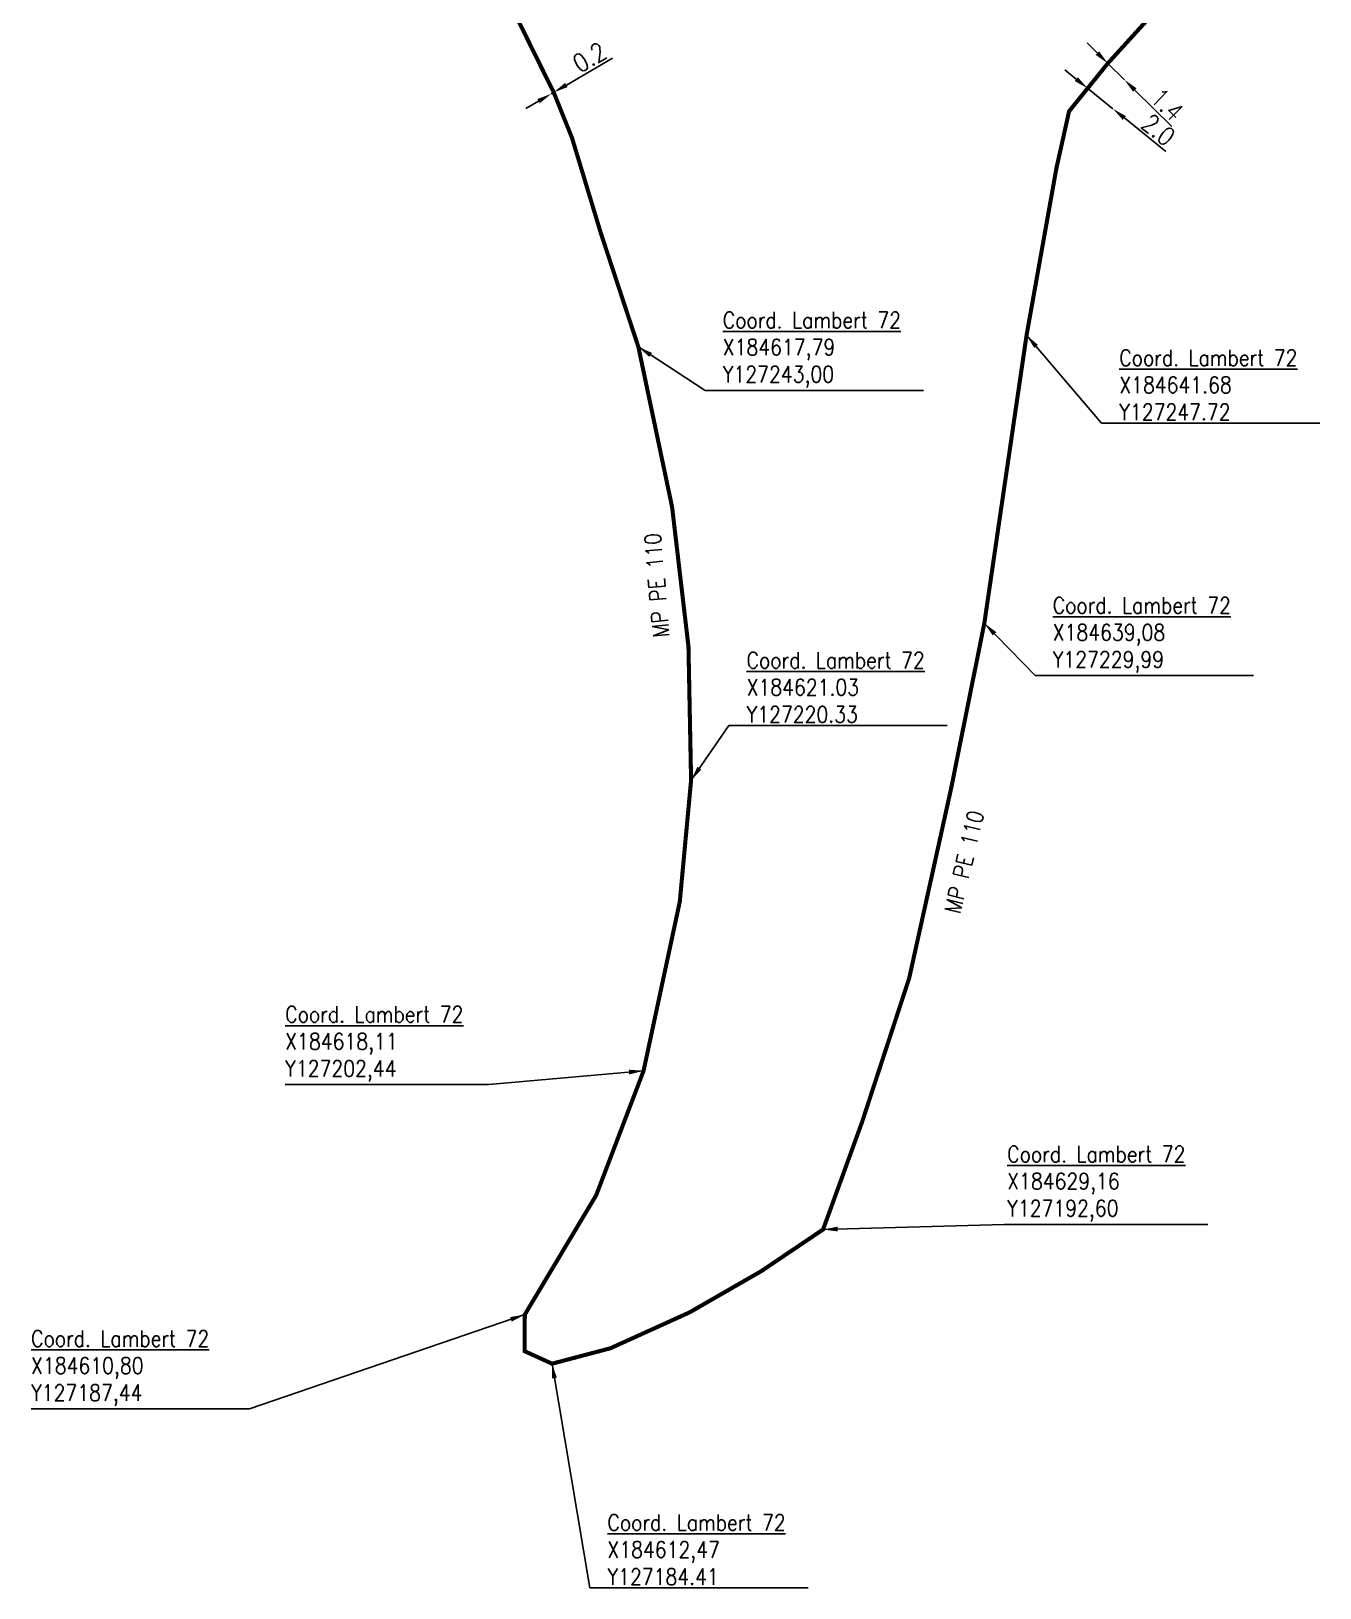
# Model space of a CAD drawing. Header units: millimetres. Extents: x 184308 to 185001, y 126998 to 128012.
# Drawn here: x 184580.4 to 184659.7, y 127170.6 to 127266.4 of the extents above; entities that cross this region are included whole.
import ezdxf
from ezdxf.enums import TextEntityAlignment as Align

# ---------------------------------------------------------------- set-up
doc = ezdxf.new("R2010")
doc.units = ezdxf.units.MM
doc.header["$PDMODE"] = 34
doc.layers.get('DEFPOINTS').update_dxf_attribs({"linetype": 'CONTINUOUS'})
doc.layers.add('G_120', color=4, linetype='CONTINUOUS')
doc.styles.get("Standard").update_dxf_attribs({"font": 'romans.shx', "width": 0.85})
doc.linetypes.add('G_TYPB_PE', pattern='A,5,-0.3,["o",Standard,S=1.5,R=0,X=0,Y=-0.5],-1.65', length=6.95)
doc.dimstyles.get("Standard").update_dxf_attribs({"dimtxt": 1.5, "dimasz": 1.2, "dimexe": 0.625, "dimexo": 0.625, "dimgap": 0.25, "dimtad": 1, "dimdec": 1, "dimzin": 0, "dimdsep": 46, "dimtxsty": 'Standard', "dimcen": -0.5, "dimadec": 0, "dimazin": 0, "dimtfac": 1, "dimtdec": 1, "dimtmove": 0, "dimatfit": 3, "dimfxl": 0, "dimtolj": 1, "dimtzin": 0, "dimarcsym": 0})

# ---------------------------------------------------------------- blocks, each defined once
blk = doc.blocks.new('*D57')
at = {"layer": 'DEFPOINTS', "color": 0, "linetype": 'Continuous', "transparency": 16777216}
for p in [(184612.424, 127262.586), (184612.575, 127262.674), (184612.575, 127262.674)]:
    blk.add_point(p, dxfattribs=at)
at = {"layer": 'G_120', "color": 0, "linetype": 'Continuous', "lineweight": -2, "transparency": 16777216}
for p, q in [((184613.353, 127263.127), (184616.187, 127264.776)), ((184611.646, 127262.134), (184610.868, 127261.681)), ((184612.424, 127262.586), (184612.575, 127262.674))]:
    blk.add_line(p, q, dxfattribs=at)
at = {"layer": 'G_120', "color": 0, "linetype": 'Continuous', "transparency": 16777216}
for points in [[(184613.278, 127263.256), (184613.429, 127262.997), (184612.575, 127262.674)], [(184611.571, 127262.263), (184611.722, 127262.004), (184612.424, 127262.586)]]:
    blk.add_solid(points, dxfattribs=at)
at = {"layer": 'G_120', "color": 0, "linetype": 'Continuous', "transparency": 16777216, "insert": (184614.782, 127264.826), "char_height": 1.125, "attachment_point": 5, "rotation": 30.19463}
blk.add_mtext('\\A1;0.2', dxfattribs=at)
blk = doc.blocks.new('*D58')
at = {"layer": 'DEFPOINTS', "color": 0, "linetype": 'Continuous', "transparency": 16777216}
for p in [(184645.441, 127262.923), (184645.441, 127262.923), (184647, 127261.662)]:
    blk.add_point(p, dxfattribs=at)
at = {"layer": 'G_120', "color": 0, "linetype": 'Continuous', "lineweight": -2, "transparency": 16777216}
for p, q in [((184644.742, 127263.489), (184644.042, 127264.055)), ((184645.441, 127262.923), (184647, 127261.662)), ((184647.7, 127261.096), (184650.249, 127259.034))]:
    blk.add_line(p, q, dxfattribs=at)
at = {"layer": 'G_120', "color": 0, "linetype": 'Continuous', "transparency": 16777216}
for points in [[(184644.836, 127263.605), (184644.647, 127263.372), (184645.441, 127262.923)], [(184647.795, 127261.212), (184647.606, 127260.979), (184647, 127261.662)]]:
    blk.add_solid(points, dxfattribs=at)
at = {"layer": 'G_120', "color": 0, "linetype": 'Continuous', "transparency": 16777216, "insert": (184649.796, 127260.365), "char_height": 1.125, "attachment_point": 5, "rotation": 321.03209}
blk.add_mtext('\\A1;2.0', dxfattribs=at)
blk = doc.blocks.new('*D60')
at = {"layer": 'DEFPOINTS', "color": 0, "linetype": 'Continuous', "transparency": 16777216}
for p in [(184646.683, 127264.458), (184647.708, 127263.447), (184647.708, 127263.447)]:
    blk.add_point(p, dxfattribs=at)
at = {"layer": 'G_120', "color": 0, "linetype": 'Continuous', "lineweight": -2, "transparency": 16777216}
for p, q in [((184646.042, 127265.09), (184645.402, 127265.722)), ((184646.683, 127264.458), (184647.708, 127263.447)), ((184648.349, 127262.815), (184650.618, 127260.577))]:
    blk.add_line(p, q, dxfattribs=at)
at = {"layer": 'G_120', "color": 0, "linetype": 'Continuous', "transparency": 16777216}
for points in [[(184646.148, 127265.197), (184645.937, 127264.983), (184646.683, 127264.458)], [(184648.454, 127262.922), (184648.243, 127262.708), (184647.708, 127263.447)]]:
    blk.add_solid(points, dxfattribs=at)
at = {"layer": 'G_120', "color": 0, "linetype": 'Continuous', "transparency": 16777216, "insert": (184650.33, 127261.914), "char_height": 1.125, "attachment_point": 5, "rotation": 315.39206}
blk.add_mtext('\\A1;1.4', dxfattribs=at)

msp = doc.modelspace()

# ---------------------------------------------------------------- linework, layer by layer
at = {"layer": 'G_120', "linetype": 'G_TYPB_PE', "ltscale": 0.5}
msp.add_lwpolyline([(184655.343, 127273.982, 0.25, 0.25, 0), (184646.683, 127264.458, 0.25, 0.25, 0), (184645.441, 127262.923, 0.25, 0.25, 0), (184644.3, 127261.512, 0.25, 0.25, 0), (184643.519, 127258.005, 0.25, 0.25, 0), (184641.681, 127247.719, 0.25, 0.25, 0), (184639.082, 127229.991, 0.25, 0.25, 0), (184637.032, 127219.8, 0.25, 0.25, 0), (184634.458, 127208.15, 0.25, 0.25, 0), (184631.55, 127199.272, 0.25, 0.25, 0), (184629.157, 127192.676, 0.25, 0.25, 0), (184625.363, 127190.118, 0.25, 0.25, 0), (184620.94, 127187.574, 0.25, 0.25, 0), (184616.065, 127185.363, 0.25, 0.25, 0), (184612.472, 127184.415, 0.25, 0.25, 0), (184610.789, 127185.183, 0.25, 0.25, 0), (184610.797, 127187.436, 0.25, 0.25, 0), (184615.195, 127194.795, 0.25, 0.25, 0), (184618.107, 127202.444, 0.25, 0.25, 0), (184620.336, 127212.852, 0.25, 0.25, 0), (184621.032, 127220.332, 0.25, 0.25, 0), (184620.871, 127228.556, 0.25, 0.25, 0), (184619.864, 127237.141, 0.25, 0.25, 0), (184617.787, 127247.004, 0.25, 0.25, 0), (184615.471, 127254.026, 0.25, 0.25, 0), (184613.698, 127259.884, 0.25, 0.25, 0), (184612.575, 127262.674, 0.25, 0.25, 0), (184610.053, 127267.78, 0.25, 0.25, 0)], format="xyseb", dxfattribs=at)

# ---------------------------------------------------------------- texts
at = {"layer": 'G_120', "linetype": 'G_TYPB_PE', "ltscale": 0.5, "width": 0.85}
for rotation, p in [(94.91485, (184618.924, 127232.33)), (76.66458, (184637.846, 127215.296))]:
    msp.add_text('MP PE 110', height=1, rotation=rotation, dxfattribs=at).set_placement(p, align=Align.MIDDLE)
at = {"layer": 'G_120', "char_height": 1, "attachment_point": 7}
for s, insert in [('{\\LCoord. Lambert 72\\P}X184617,79\\PY127243,00', (184622.986, 127244.516)), ('{\\LCoord. Lambert 72\\P}X184641.68\\PY127247.72', (184647.39, 127242.498)), ('{\\LCoord. Lambert 72\\P}X184639,08\\PY127229,99', (184643.295, 127226.956)), ('{\\LCoord. Lambert 72\\P}X184621.03\\PY127220.33', (184624.45, 127223.884)), ('{\\LCoord. Lambert 72\\P}X184618,11\\PY127202,44', (184596.052, 127201.783)), ('{\\LCoord. Lambert 72\\P}X184629,16\\PY127192,60', (184640.494, 127193.177)), ('{\\LCoord. Lambert 72\\P}X184610,80\\PY127187,44', (184580.409, 127181.822)), ('{\\LCoord. Lambert 72\\P}X184612,47\\PY127184.41', (184615.886, 127170.802))]:
    msp.add_mtext(s, dxfattribs=dict(at, insert=insert))

# ---------------------------------------------------------------- dimensions: what is measured, and where the dimension line sits
at = {"layer": 'G_120', "linetype": 'Continuous'}
for base, p1, p2, angle, picture, middle in [((184612.575, 127262.674), (184612.424, 127262.586), (184612.575, 127262.674), 30.19463, '*D57', (184615.159, 127264.178)), ((184647.708, 127263.447), (184646.683, 127264.458), (184647.708, 127263.447), 315.39206, '*D60', (184649.804, 127261.38)), ((184645.441, 127262.923), (184647, 127261.662), (184645.441, 127262.923), 141.03209, '*D58', (184649.325, 127259.782))]:
    dim = msp.add_linear_dim(base=base, p1=p1, p2=p2, angle=angle, dimstyle='Standard', override={"dimscale": 0.75}, dxfattribs=at)
    dim.commit()
    dim.dimension.update_dxf_attribs({"geometry": picture, "text_midpoint": middle, "dimtype": 161})

# ---------------------------------------------------------------- leaders
at = {"layer": 'G_120', "annotation_type": 0, "has_hookline": 1, "text_width": 12.345}
for points, hookline_direction in [([(184641.681, 127247.719), (184646.303, 127242.311), (184647.203, 127242.311)], 0), ([(184617.787, 127247.004), (184621.899, 127244.329), (184622.799, 127244.329)], 0), ([(184639.082, 127229.991), (184642.208, 127226.769), (184643.108, 127226.769)], 0), ([(184621.032, 127220.332), (184623.362, 127223.697), (184624.262, 127223.697)], 0), ([(184618.107, 127202.444), (184608.585, 127201.595)], 1), ([(184629.157, 127192.676), (184640.307, 127192.989)], 0), ([(184610.797, 127187.436), (184593.842, 127181.634), (184592.942, 127181.634)], 1), ([(184612.472, 127184.415), (184614.798, 127170.615), (184615.698, 127170.615)], 0)]:
    msp.add_leader(points, dimstyle='Standard', override={"dimscale": 0.75}, dxfattribs=dict(at, hookline_direction=hookline_direction))

doc.saveas('drawing.dxf')
